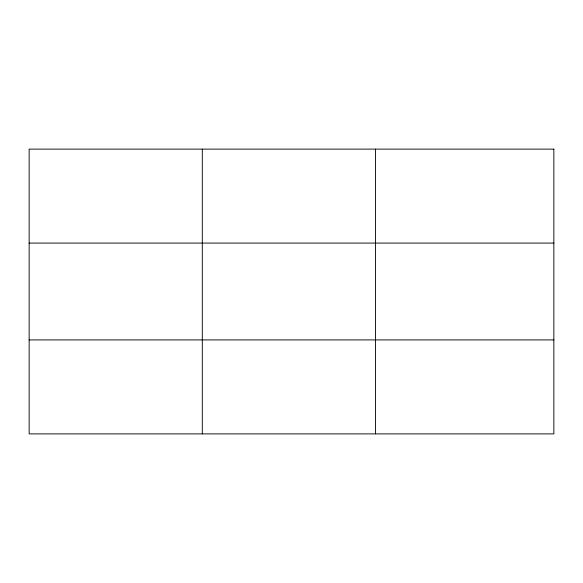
<?xml version="1.0" encoding="UTF-8"?>
<svg xmlns="http://www.w3.org/2000/svg" width="583" height="583" viewBox="0 0 583 583"><rect width="100%" height="100%" fill="white"/><g stroke="black" fill="none" stroke-linecap="round" stroke-linejoin="round"><path stroke-width="0.87" d="M202.301 433.883L202.301 149.117M375.452 433.883L375.452 149.117M29.15 243.089L553.85 243.089M29.15 339.911L553.85 339.911M553.85 149.117L553.85 433.883L29.15 433.883L29.15 149.117L553.85 149.117"/></g></svg>
